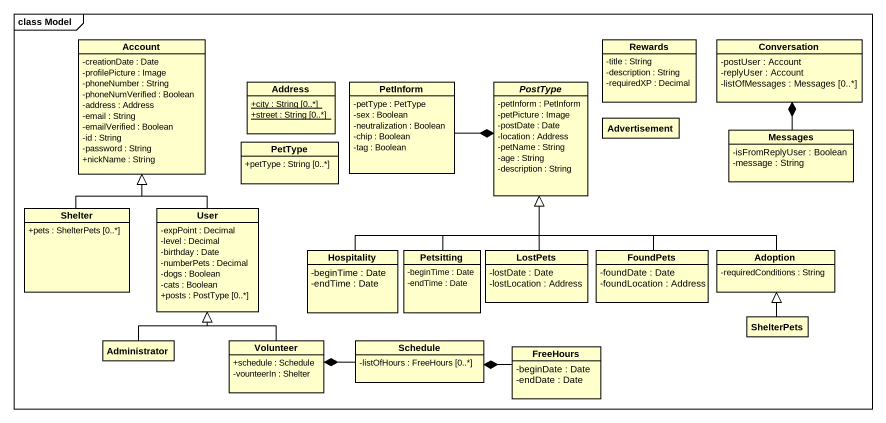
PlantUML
@startuml
mainframe class Model
hide circle
hide empty members
skinparam classAttributeIconSize 0
class Account {
  -creationDate : Date
  -profilePicture : Image
  -phoneNumber : String
  -phoneNumVerified : Boolean
  -address : Address
  -email : String
  -emailVerified : Boolean
  -id : String
  -password : String
  +nickName : String
}
class Rewards {
  -title : String
  -description : String
  -requiredXP : Decimal
}
class Conversation {
  -postUser : Account
  -replyUser : Account
  -listOfMessages : Messages [0..*]
}
class Address {
  {static} +city : String [0..*]
  {static} +street : String [0..*]
}
class PetInform {
  -petType : PetType
  -sex : Boolean
  -neutralization : Boolean
  -chip : Boolean
  -tag : Boolean
}
abstract class PostType {
  -petInform : PetInform
  -petPicture : Image
  -postDate : Date
  -location : Address
  -petName : String
  -age : String
  -description : String
}
class Advertisement
class Messages {
  -isFromReplyUser : Boolean
  -message : String
}
class PetType {
  +petType : String [0..*]
}
class Shelter {
  +pets : ShelterPets [0..*]
}
class User {
  -expPoint : Decimal
  -level : Decimal
  -birthday : Date
  -numberPets : Decimal
  -dogs : Boolean
  -cats : Boolean
  +posts : PostType [0..*]
}
class Hospitality {
  -beginTime : Date
  -endTime : Date
}
class Petsitting {
  -beginTime : Date
  -endTime : Date
}
class LostPets {
  -lostDate : Date
  -lostLocation : Address
}
class FoundPets {
  -foundDate : Date
  -foundLocation : Address
}
class Adoption {
  -requiredConditions : String
}
class ShelterPets
class Administrator
class Volunteer {
  +schedule : Schedule
  -vounteerIn : Shelter
}
class Schedule {
  -listOfHours : FreeHours [0..*]
}
class FreeHours {
  -beginDate : Date
  -endDate : Date
}
Conversation *-- Messages
PostType *-left- PetInform
Shelter -up-|> Account
User -up-|> Account
Hospitality -up-|> PostType
Petsitting -up-|> PostType
LostPets -up-|> PostType
FoundPets -up-|> PostType
Adoption -left-|> PostType
ShelterPets -up-|> Adoption
Administrator -up-|> User
Volunteer -up-|> User
Volunteer *-right- Schedule
Schedule *-right- FreeHours
@enduml
